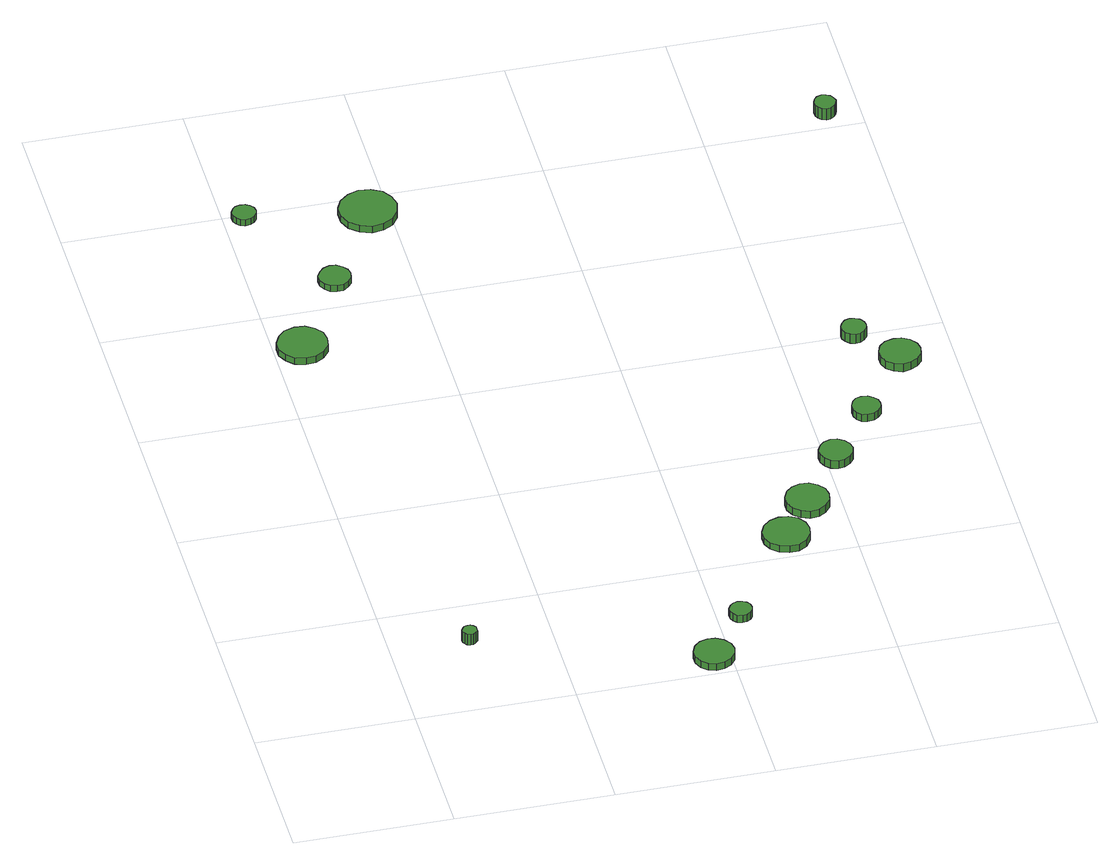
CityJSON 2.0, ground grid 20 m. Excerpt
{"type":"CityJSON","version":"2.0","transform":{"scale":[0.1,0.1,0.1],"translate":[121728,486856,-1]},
"CityObjects":{
"tree1":{"type":"SolitaryVegetationObject","attributes":{"function":"something"},"geometry":[{"type":"MultiSurface","lod":"1","boundaries":[[[0,1,2,3,4,5,6,7,8,9,10,11,12,13,14]],[[15,16,17,18,19,20,21,22,23,24,25,26,27,28,29]],[[0,29,28,1]],[[1,28,27,2]],[[2,27,26,3]],[[3,26,25,4]],[[4,25,24,5]],[[5,24,23,6]],[[6,23,22,7]],[[7,22,21,8]],[[8,21,20,9]],[[9,20,19,10]],[[10,19,18,11]],[[11,18,17,12]],[[12,17,16,13]],[[13,16,15,14]],[[14,15,29,0]]]}]},
"tree2":{"type":"SolitaryVegetationObject","attributes":{"function":"something"},"geometry":[{"type":"MultiSurface","lod":"1","boundaries":[[[30,31,32,33,34,35,36,37,38,39,40,41,42,43,44]],[[45,46,47,48,49,50,51,52,53,54,55,56,57,58,59]],[[30,59,58,31]],[[31,58,57,32]],[[32,57,56,33]],[[33,56,55,34]],[[34,55,54,35]],[[35,54,53,36]],[[36,53,52,37]],[[37,52,51,38]],[[38,51,50,39]],[[39,50,49,40]],[[40,49,48,41]],[[41,48,47,42]],[[42,47,46,43]],[[43,46,45,44]],[[44,45,59,30]]]}]},
"tree3":{"type":"SolitaryVegetationObject","attributes":{"function":"something"},"geometry":[{"type":"MultiSurface","lod":"1","boundaries":[[[60,61,62,63,64,65,66,67,68,69,70,71,72,73,74]],[[75,76,77,78,79,80,81,82,83,84,85,86,87,88,89]],[[60,89,88,61]],[[61,88,87,62]],[[62,87,86,63]],[[63,86,85,64]],[[64,85,84,65]],[[65,84,83,66]],[[66,83,82,67]],[[67,82,81,68]],[[68,81,80,69]],[[69,80,79,70]],[[70,79,78,71]],[[71,78,77,72]],[[72,77,76,73]],[[73,76,75,74]],[[74,75,89,60]]]}]},
"tree4":{"type":"SolitaryVegetationObject","attributes":{"function":"something"},"geometry":[{"type":"MultiSurface","lod":"1","boundaries":[[[90,91,92,93,94,95,96,97,98,99,100,101,102,103,104]],[[105,106,107,108,109,110,111,112,113,114,115,116,117,118,119]],[[90,119,118,91]],[[91,118,117,92]],[[92,117,116,93]],[[93,116,115,94]],[[94,115,114,95]],[[95,114,113,96]],[[96,113,112,97]],[[97,112,111,98]],[[98,111,110,99]],[[99,110,109,100]],[[100,109,108,101]],[[101,108,107,102]],[[102,107,106,103]],[[103,106,105,104]],[[104,105,119,90]]]}]},
"tree5":{"type":"SolitaryVegetationObject","attributes":{"function":"something"},"geometry":[{"type":"MultiSurface","lod":"1","boundaries":[[[120,121,122,123,124,125,126,127,128,129,130,131,132,133,134]],[[135,136,137,138,139,140,141,142,143,144,145,146,147,148,149]],[[120,149,148,121]],[[121,148,147,122]],[[122,147,146,123]],[[123,146,145,124]],[[124,145,144,125]],[[125,144,143,126]],[[126,143,142,127]],[[127,142,141,128]],[[128,141,140,129]],[[129,140,139,130]],[[130,139,138,131]],[[131,138,137,132]],[[132,137,136,133]],[[133,136,135,134]],[[134,135,149,120]]]}]},
"tree6":{"type":"SolitaryVegetationObject","attributes":{"function":"something"},"geometry":[{"type":"MultiSurface","lod":"1","boundaries":[[[150,151,152,153,154,155,156,157,158,159,160,161,162,163,164]],[[165,166,167,168,169,170,171,172,173,174,175,176,177,178,179]],[[150,179,178,151]],[[151,178,177,152]],[[152,177,176,153]],[[153,176,175,154]],[[154,175,174,155]],[[155,174,173,156]],[[156,173,172,157]],[[157,172,171,158]],[[158,171,170,159]],[[159,170,169,160]],[[160,169,168,161]],[[161,168,167,162]],[[162,167,166,163]],[[163,166,165,164]],[[164,165,179,150]]]}]},
"tree7":{"type":"SolitaryVegetationObject","attributes":{"function":"something"},"geometry":[{"type":"MultiSurface","lod":"1","boundaries":[[[180,181,182,183,184,185,186,187,188,189,190,191,192,193,194]],[[195,196,197,198,199,200,201,202,203,204,205,206,207,208,209]],[[180,209,208,181]],[[181,208,207,182]],[[182,207,206,183]],[[183,206,205,184]],[[184,205,204,185]],[[185,204,203,186]],[[186,203,202,187]],[[187,202,201,188]],[[188,201,200,189]],[[189,200,199,190]],[[190,199,198,191]],[[191,198,197,192]],[[192,197,196,193]],[[193,196,195,194]],[[194,195,209,180]]]}]},
"tree8":{"type":"SolitaryVegetationObject","attributes":{"function":"something"},"geometry":[{"type":"MultiSurface","lod":"1","boundaries":[[[210,211,212,213,214,215,216,217,218,219,220,221,222,223,224]],[[225,226,227,228,229,230,231,232,233,234,235,236,237,238,239]],[[210,239,238,211]],[[211,238,237,212]],[[212,237,236,213]],[[213,236,235,214]],[[214,235,234,215]],[[215,234,233,216]],[[216,233,232,217]],[[217,232,231,218]],[[218,231,230,219]],[[219,230,229,220]],[[220,229,228,221]],[[221,228,227,222]],[[222,227,226,223]],[[223,226,225,224]],[[224,225,239,210]]]}]},
"tree9":{"type":"SolitaryVegetationObject","attributes":{"function":"something"},"geometry":[{"type":"MultiSurface","lod":"1","boundaries":[[[240,241,242,243,244,245,246,247,248,249,250,251,252,253,254]],[[255,256,257,258,259,260,261,262,263,264,265,266,267,268,269]],[[240,269,268,241]],[[241,268,267,242]],[[242,267,266,243]],[[243,266,265,244]],[[244,265,264,245]],[[245,264,263,246]],[[246,263,262,247]],[[247,262,261,248]],[[248,261,260,249]],[[249,260,259,250]],[[250,259,258,251]],[[251,258,257,252]],[[252,257,256,253]],[[253,256,255,254]],[[254,255,269,240]]]}]},
"tree10":{"type":"SolitaryVegetationObject","attributes":{"function":"something"},"geometry":[{"type":"MultiSurface","lod":"1","boundaries":[[[270,271,272,273,274,275,276,277,278,279,280,281,282,283,284]],[[285,286,287,288,289,290,291,292,293,294,295,296,297,298,299]],[[270,299,298,271]],[[271,298,297,272]],[[272,297,296,273]],[[273,296,295,274]],[[274,295,294,275]],[[275,294,293,276]],[[276,293,292,277]],[[277,292,291,278]],[[278,291,290,279]],[[279,290,289,280]],[[280,289,288,281]],[[281,288,287,282]],[[282,287,286,283]],[[283,286,285,284]],[[284,285,299,270]]]}]},
"tree11":{"type":"SolitaryVegetationObject","attributes":{"function":"something"}},
"tree12":{"type":"SolitaryVegetationObject","attributes":{"function":"something"},"geometry":[{"type":"MultiSurface","lod":"1","boundaries":[[[300,301,302,303,304,305,306,307,308,309,310,311,312,313,314]],[[315,316,317,318,319,320,321,322,323,324,325,326,327,328,329]],[[300,329,328,301]],[[301,328,327,302]],[[302,327,326,303]],[[303,326,325,304]],[[304,325,324,305]],[[305,324,323,306]],[[306,323,322,307]],[[307,322,321,308]],[[308,321,320,309]],[[309,320,319,310]],[[310,319,318,311]],[[311,318,317,312]],[[312,317,316,313]],[[313,316,315,314]],[[314,315,329,300]]]}]},
"tree13":{"type":"SolitaryVegetationObject","attributes":{"function":"something"},"geometry":[{"type":"MultiSurface","lod":"1","boundaries":[[[330,331,332,333,334,335,336,337,338,339,340,341,342,343,344]],[[345,346,347,348,349,350,351,352,353,354,355,356,357,358,359]],[[330,359,358,331]],[[331,358,357,332]],[[332,357,356,333]],[[333,356,355,334]],[[334,355,354,335]],[[335,354,353,336]],[[336,353,352,337]],[[337,352,351,338]],[[338,351,350,339]],[[339,350,349,340]],[[340,349,348,341]],[[341,348,347,342]],[[342,347,346,343]],[[343,346,345,344]],[[344,345,359,330]]]}]},
"tree14":{"type":"SolitaryVegetationObject","attributes":{"function":"something"},"geometry":[{"type":"MultiSurface","lod":"1","boundaries":[[[360,361,362,363,364,365,366,367,368,369,370,371,372,373,374]],[[375,376,377,378,379,380,381,382,383,384,385,386,387,388,389]],[[360,389,388,361]],[[361,388,387,362]],[[362,387,386,363]],[[363,386,385,364]],[[364,385,384,365]],[[365,384,383,366]],[[366,383,382,367]],[[367,382,381,368]],[[368,381,380,369]],[[369,380,379,370]],[[370,379,378,371]],[[371,378,377,372]],[[372,377,376,373]],[[373,376,375,374]],[[374,375,389,360]]]}]},
"tree15":{"type":"SolitaryVegetationObject","attributes":{"function":"something"},"geometry":[{"type":"MultiSurface","lod":"1","boundaries":[[[390,391,392,393,394,395,396,397,398,399,400,401,402,403,404]],[[405,406,407,408,409,410,411,412,413,414,415,416,417,418,419]],[[390,419,418,391]],[[391,418,417,392]],[[392,417,416,393]],[[393,416,415,394]],[[394,415,414,395]],[[395,414,413,396]],[[396,413,412,397]],[[397,412,411,398]],[[398,411,410,399]],[[399,410,409,400]],[[400,409,408,401]],[[401,408,407,402]],[[402,407,406,403]],[[403,406,405,404]],[[404,405,419,390]]]}]}
},
"vertices":[
[108,132,22],[108,136,22],[105,139,22],[102,141,22],[98,141,22],[94,140,22],[92,137,22],[90,134,22],[90,130,22],[92,127,22],[94,124,22],[98,123,22],[102,123,22],[105,125,22],[108,128,22],[108,128,6],[105,125,6],[102,123,6],[98,123,6],[94,124,6],[92,127,6],[90,130,6],[90,134,6],[92,137,6],[94,140,6],[98,141,6],[102,141,6],[105,139,6],[108,136,6],[108,132,6],
[66,729,17],[64,742,17],[56,752,17],[45,759,17],[32,760,17],[19,756,17],[10,747,17],[4,735,17],[4,722,17],[10,711,17],[19,702,17],[32,698,17],[45,699,17],[56,706,17],[64,716,17],[64,716,7],[56,706,7],[45,699,7],[32,698,7],[19,702,7],[10,711,7],[4,722,7],[4,735,7],[10,747,7],[19,756,7],[32,760,7],[45,759,7],[56,752,7],[64,742,7],[66,729,7],
[41,994,15],[40,1000,15],[36,1005,15],[31,1008,15],[24,1009,15],[18,1007,15],[14,1003,15],[11,997,15],[11,991,15],[14,985,15],[18,981,15],[24,979,15],[31,980,15],[36,983,15],[40,988,15],[40,988,6],[36,983,6],[31,980,6],[24,979,6],[18,981,6],[14,985,6],[11,991,6],[11,997,6],[14,1003,6],[18,1007,6],[24,1009,6],[31,1008,6],[36,1005,6],[40,1000,6],[41,994,6],
[124,849,15],[122,857,15],[117,863,15],[110,868,15],[102,869,15],[94,866,15],[88,860,15],[84,853,15],[84,844,15],[88,837,15],[94,831,15],[102,829,15],[110,829,15],[117,834,15],[122,840,15],[122,840,6],[117,834,6],[110,829,6],[102,829,6],[94,831,6],[88,837,6],[84,844,6],[84,853,6],[88,860,6],[94,866,6],[102,869,6],[110,868,6],[117,863,6],[122,857,6],[124,849,6],
[404,30,16],[402,40,16],[395,49,16],[386,54,16],[376,55,16],[366,52,16],[358,45,16],[354,35,16],[354,25,16],[358,15,16],[366,8,16],[376,5,16],[386,6,16],[395,11,16],[402,20,16],[402,20,6],[395,11,6],[386,6,6],[376,5,6],[366,8,6],[358,15,6],[354,25,6],[354,35,6],[358,45,6],[366,52,6],[376,55,6],[386,54,6],[395,49,6],[402,40,6],[404,30,6],
[443,102,17],[442,108,17],[439,112,17],[434,115,17],[428,116,17],[422,114,17],[418,110,17],[415,105,17],[415,99,17],[418,94,17],[422,90,17],[428,88,17],[434,89,17],[439,92,17],[442,96,17],[442,96,6],[439,92,6],[434,89,6],[428,88,6],[422,90,6],[418,94,6],[415,99,6],[415,105,6],[418,110,6],[422,114,6],[428,116,6],[434,115,6],[439,112,6],[442,108,6],[443,102,6],
[210,966,16],[206,981,16],[198,993,16],[185,1000,16],[170,1002,16],[156,997,16],[144,987,16],[138,974,16],[138,959,16],[144,945,16],[156,935,16],[170,930,16],[185,932,16],[198,939,16],[206,951,16],[206,951,6],[198,939,6],[185,932,6],[170,930,6],[156,935,6],[144,945,6],[138,959,6],[138,974,6],[144,987,6],[156,997,6],[170,1002,6],[185,1000,6],[198,993,6],[206,981,6],[210,966,6],
[547,236,16],[545,248,16],[538,258,16],[527,264,16],[515,265,16],[503,261,16],[494,253,16],[489,242,16],[489,230,16],[494,219,16],[503,211,16],[515,207,16],[527,208,16],[538,214,16],[545,224,16],[545,224,6],[538,214,6],[527,208,6],[515,207,6],[503,211,6],[494,219,6],[489,230,6],[489,242,6],[494,253,6],[503,261,6],[515,265,6],[527,264,6],[538,258,6],[545,248,6],[547,236,6],
[585,294,17],[583,305,17],[576,314,17],[566,320,17],[555,321,17],[544,317,17],[536,310,17],[531,299,17],[531,288,17],[536,277,17],[544,270,17],[555,266,17],[566,267,17],[576,273,17],[583,282,17],[583,282,6],[576,273,6],[566,267,6],[555,266,6],[544,270,6],[536,277,6],[531,288,6],[531,299,6],[536,310,6],[544,317,6],[555,321,6],[566,320,6],[576,314,6],[583,305,6],[585,294,6],
[634,373,18],[632,382,18],[627,389,18],[619,394,18],[611,395,18],[602,392,18],[596,386,18],[592,378,18],[592,369,18],[596,361,18],[602,355,18],[611,352,18],[619,353,18],[627,358,18],[632,365,18],[632,365,6],[627,358,6],[619,353,6],[611,352,6],[602,355,6],[596,361,6],[592,369,6],[592,378,6],[596,386,6],[602,392,6],[611,395,6],[619,394,6],[627,389,6],[632,382,6],[634,373,6],
[687,452,16],[686,459,16],[681,465,16],[675,469,16],[667,470,16],[660,468,16],[655,463,16],[652,456,16],[652,448,16],[655,441,16],[660,436,16],[667,434,16],[675,435,16],[681,439,16],[686,445,16],[686,445,5],[681,439,5],[675,435,5],[667,434,5],[660,436,5],[655,441,5],[652,448,5],[652,456,5],[655,463,5],[660,468,5],[667,470,5],[675,469,5],[681,465,5],[686,459,5],[687,452,5],
[705,601,19],[704,607,19],[700,613,19],[694,616,19],[688,617,19],[682,615,19],[677,610,19],[674,604,19],[674,598,19],[677,592,19],[682,587,19],[688,585,19],[694,586,19],[700,589,19],[704,595,19],[704,595,5],[700,589,5],[694,586,5],[688,585,5],[682,587,5],[677,592,5],[674,598,5],[674,604,5],[677,610,5],[682,615,5],[688,617,5],[694,616,5],[700,613,5],[704,607,5],[705,601,5],
[759,544,17],[757,554,17],[750,563,17],[741,568,17],[731,569,17],[720,566,17],[712,559,17],[708,549,17],[708,539,17],[712,529,17],[720,522,17],[731,518,17],[741,520,17],[750,525,17],[757,533,17],[757,533,5],[750,525,5],[741,520,5],[731,518,5],[720,522,5],[712,529,5],[708,539,5],[708,549,5],[712,559,5],[720,566,5],[731,569,5],[741,568,5],[750,563,5],[757,554,5],[759,544,5],
[771,1030,22],[769,1036,22],[766,1040,22],[761,1043,22],[756,1044,22],[750,1042,22],[746,1038,22],[744,1033,22],[744,1027,22],[746,1022,22],[750,1018,22],[756,1016,22],[761,1017,22],[766,1020,22],[769,1024,22],[769,1024,5],[766,1020,5],[761,1017,5],[756,1016,5],[750,1018,5],[746,1022,5],[744,1027,5],[744,1033,5],[746,1038,5],[750,1042,5],[756,1044,5],[761,1043,5],[766,1040,5],[769,1036,5],[771,1030,5]
]}
